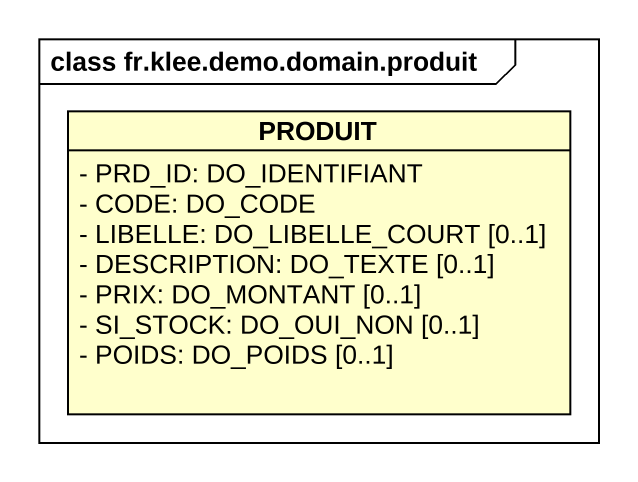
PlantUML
@startuml
mainframe class fr.klee.demo.domain.produit
hide circle
hide empty members
skinparam classAttributeIconSize 0
class PRODUIT {
  - PRD_ID: DO_IDENTIFIANT
  - CODE: DO_CODE
  - LIBELLE: DO_LIBELLE_COURT [0..1]
  - DESCRIPTION: DO_TEXTE [0..1]
  - PRIX: DO_MONTANT [0..1]
  - SI_STOCK: DO_OUI_NON [0..1]
  - POIDS: DO_POIDS [0..1]
}
@enduml
